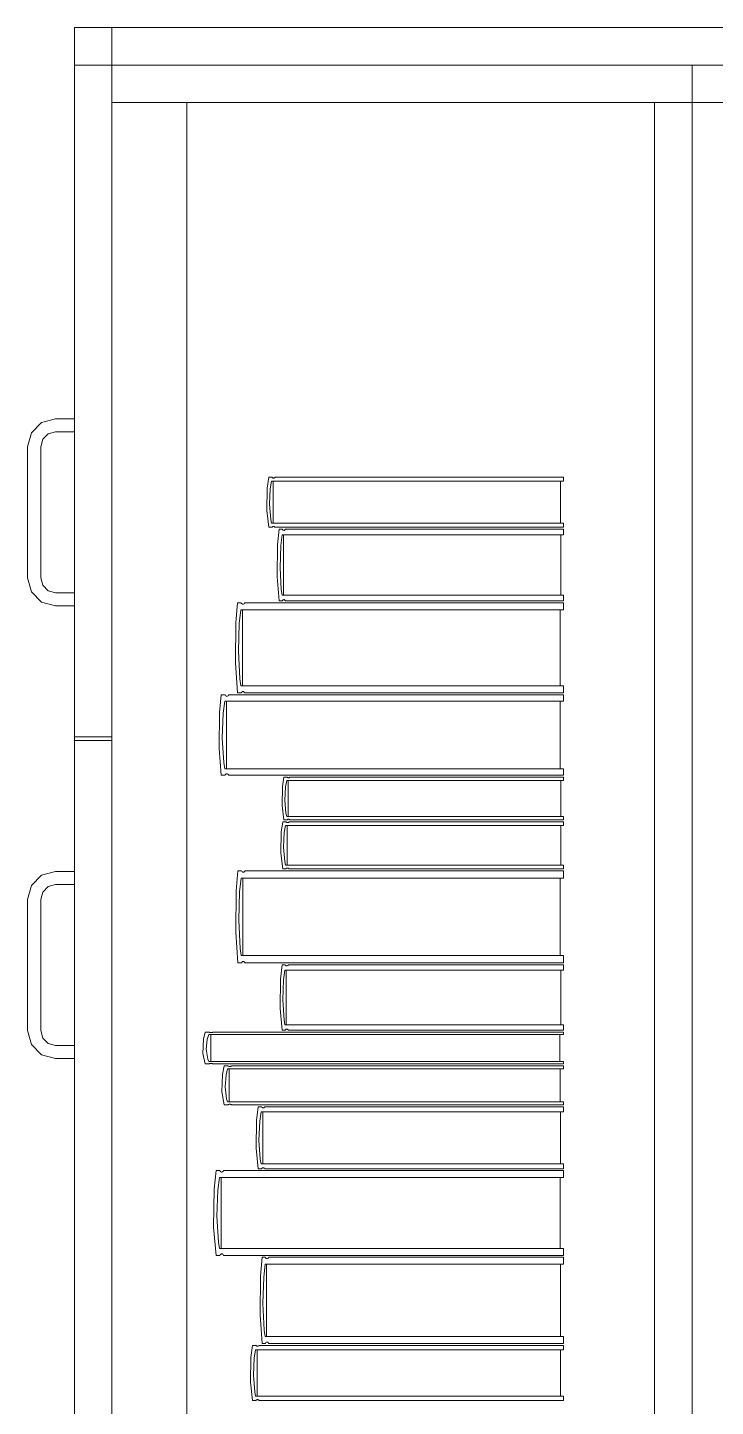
# Model space of a CAD drawing. Header units: inches. Extents: x -38 to 5698, y -33 to 92.
# Drawn here: x 12.295 to 12.662, y 33.108 to 33.845 of the extents above; entities that cross this region are included whole.
import ezdxf

# ---------------------------------------------------------------- set-up
doc = ezdxf.new("R2010")
doc.units = ezdxf.units.IN
doc.header["$MEASUREMENT"] = 0
doc.layers.add('Interior - Mobiliario', color=7, linetype='Continuous')

msp = doc.modelspace()

# ---------------------------------------------------------------- linework, layer by layer
at = {"layer": 'Interior - Mobiliario', "color": 175, "linetype": 'Continuous', "lineweight": 13}
for p, q in [((12.31998, 33.84495), (12.66998, 33.84495)), ((12.31998, 33.82495), (12.31998, 33.84495)), ((12.66998, 33.84495), (12.31998, 33.84495)), ((12.31998, 33.84495), (12.31998, 33.82495)), ((12.31998, 33.84495), (12.66998, 33.84495)), ((12.31998, 32.34495), (12.31998, 33.84495)), ((12.66998, 33.84495), (12.33998, 33.84495)), ((12.33998, 33.84495), (12.33998, 33.80495)), ((12.31998, 33.82495), (12.66998, 33.82495)), ((12.31998, 33.82495), (12.66998, 33.82495)), ((12.66998, 33.82495), (12.31998, 33.82495)), ((12.31998, 33.82495), (12.31998, 32.36495)), ((12.64998, 33.82495), (12.31998, 33.82495)), ((12.31998, 33.82495), (12.31998, 32.36495)), ((12.31998, 33.82495), (12.31998, 33.46595)), ((12.31998, 33.82495), (12.33998, 33.82495)), ((12.64998, 33.82495), (12.33998, 33.82495)), ((12.33998, 33.82495), (12.33998, 32.36495)), ((12.64998, 33.82495), (12.33998, 33.82495)), ((12.33998, 33.82495), (12.33998, 32.36495)), ((12.64998, 33.82495), (12.33998, 33.82495)), ((12.33998, 33.82495), (12.33998, 32.36495)), ((12.33998, 33.82495), (12.33998, 33.46595)), ((12.64998, 32.36495), (12.64998, 33.82495)), ((12.64998, 33.82495), (12.66998, 33.82495)), ((12.64998, 32.36495), (12.64998, 33.82495)), ((12.66998, 33.82495), (12.64998, 33.82495)), ((12.64998, 33.82495), (12.64998, 32.36495)), ((12.64998, 32.36495), (12.64998, 33.82495)), ((12.64998, 32.36495), (12.64998, 33.82495)), ((12.64998, 32.36495), (12.64998, 33.82495)), ((12.37998, 33.80495), (12.33998, 33.80495)), ((12.33998, 33.80495), (12.33998, 32.38495)), ((12.62998, 33.80495), (12.37998, 33.80495)), ((12.37998, 32.38495), (12.37998, 33.80495)), ((12.66998, 33.80495), (12.62998, 33.80495)), ((12.62998, 33.80495), (12.62998, 32.38495)), ((12.29699, 33.62845), (12.30248, 33.63394)), ((12.30248, 33.63394), (12.30998, 33.63595)), ((12.30998, 33.63595), (12.31998, 33.63595)), ((12.31998, 33.63595), (12.31998, 33.62895)), ((12.29498, 33.62095), (12.29699, 33.62845)), ((12.30305, 33.62495), (12.30198, 33.62095)), ((12.30598, 33.62788), (12.30305, 33.62495)), ((12.30998, 33.62895), (12.30598, 33.62788)), ((12.31998, 33.62895), (12.30998, 33.62895)), ((12.29498, 33.55095), (12.29498, 33.62095)), ((12.30198, 33.62095), (12.30198, 33.55095)), ((12.42381, 33.60468), (12.42294, 33.59881)), ((12.42552, 33.60468), (12.42381, 33.60468)), ((12.42466, 33.59853), (12.42538, 33.60254)), ((12.42538, 33.60254), (12.58132, 33.60254)), ((12.42561, 33.60458), (12.42552, 33.60468)), ((12.4258, 33.60441), (12.42561, 33.60458)), ((12.42602, 33.6043), (12.4258, 33.60441)), ((12.42625, 33.60424), (12.42602, 33.6043)), ((12.42617, 33.60254), (12.42617, 33.58005)), ((12.42648, 33.60423), (12.42625, 33.60424)), ((12.42671, 33.60428), (12.42648, 33.60423)), ((12.42693, 33.60438), (12.42671, 33.60428)), ((12.42713, 33.60454), (12.42693, 33.60438)), ((12.42726, 33.60468), (12.42713, 33.60454)), ((12.58132, 33.60468), (12.42726, 33.60468)), ((12.57975, 33.58005), (12.57975, 33.60254)), ((12.58132, 33.60254), (12.58132, 33.60468)), ((12.42294, 33.59881), (12.42275, 33.58683)), ((12.42426, 33.59029), (12.42466, 33.59853)), ((12.42275, 33.58683), (12.42381, 33.57791)), ((12.42491, 33.58208), (12.42426, 33.59029)), ((12.42538, 33.58005), (12.42491, 33.58208)), ((12.58132, 33.58005), (12.42538, 33.58005)), ((12.58132, 33.57791), (12.58132, 33.58005)), ((12.42381, 33.57791), (12.42552, 33.57791)), ((12.42552, 33.57791), (12.42565, 33.57805)), ((12.42565, 33.57805), (12.42585, 33.5782)), ((12.42585, 33.5782), (12.42607, 33.57831)), ((12.42607, 33.57831), (12.4263, 33.57835)), ((12.4263, 33.57835), (12.42653, 33.57835)), ((12.42653, 33.57835), (12.42676, 33.57829)), ((12.42676, 33.57829), (12.42698, 33.57817)), ((12.42698, 33.57817), (12.42717, 33.57801)), ((12.42717, 33.57801), (12.42726, 33.57791)), ((12.42726, 33.57791), (12.58132, 33.57791)), ((12.42942, 33.57691), (12.42859, 33.56851)), ((12.43107, 33.57691), (12.42942, 33.57691)), ((12.43024, 33.56811), (12.43094, 33.57384)), ((12.43094, 33.57384), (12.58132, 33.57384)), ((12.43115, 33.57676), (12.43107, 33.57691)), ((12.43135, 33.57653), (12.43115, 33.57676)), ((12.43156, 33.57636), (12.43135, 33.57653)), ((12.43177, 33.57628), (12.43156, 33.57636)), ((12.4317, 33.57384), (12.4317, 33.54168)), ((12.432, 33.57627), (12.43177, 33.57628)), ((12.43222, 33.57634), (12.432, 33.57627)), ((12.43243, 33.57648), (12.43222, 33.57634)), ((12.43263, 33.5767), (12.43243, 33.57648)), ((12.43275, 33.57691), (12.43263, 33.5767)), ((12.58132, 33.57691), (12.43275, 33.57691)), ((12.5798, 33.54168), (12.5798, 33.57384)), ((12.58132, 33.57384), (12.58132, 33.57691)), ((12.42859, 33.56851), (12.4284, 33.55138)), ((12.42985, 33.55632), (12.43024, 33.56811)), ((12.29699, 33.54345), (12.29498, 33.55095)), ((12.30198, 33.55095), (12.30305, 33.54695)), ((12.4284, 33.55138), (12.42942, 33.53861)), ((12.43049, 33.54458), (12.42985, 33.55632)), ((12.30248, 33.53796), (12.29699, 33.54345)), ((12.30305, 33.54695), (12.30598, 33.54402)), ((12.30598, 33.54402), (12.30998, 33.54295)), ((12.30998, 33.54295), (12.31998, 33.54295)), ((12.31998, 33.54295), (12.31998, 33.53595)), ((12.43094, 33.54168), (12.43049, 33.54458)), ((12.30998, 33.53595), (12.30248, 33.53796)), ((12.31998, 33.53595), (12.30998, 33.53595)), ((12.40715, 33.53761), (12.4062, 33.52703)), ((12.40905, 33.53761), (12.40715, 33.53761)), ((12.40914, 33.53742), (12.40905, 33.53761)), ((12.40936, 33.53713), (12.40914, 33.53742)), ((12.4096, 33.53693), (12.40936, 33.53713)), ((12.40985, 33.53682), (12.4096, 33.53693)), ((12.41011, 33.5368), (12.40985, 33.53682)), ((12.41036, 33.53689), (12.41011, 33.5368)), ((12.41061, 33.53708), (12.41036, 33.53689)), ((12.41083, 33.53735), (12.41061, 33.53708)), ((12.41097, 33.53761), (12.41083, 33.53735)), ((12.58132, 33.53761), (12.41097, 33.53761)), ((12.42942, 33.53861), (12.43107, 33.53861)), ((12.58132, 33.54168), (12.43094, 33.54168)), ((12.43107, 33.53861), (12.43119, 33.53882)), ((12.43119, 33.53882), (12.43139, 33.53904)), ((12.43139, 33.53904), (12.4316, 33.53918)), ((12.4316, 33.53918), (12.43182, 33.53925)), ((12.43182, 33.53925), (12.43205, 33.53924)), ((12.43205, 33.53924), (12.43227, 33.53916)), ((12.43227, 33.53916), (12.43248, 33.53899)), ((12.43248, 33.53899), (12.43267, 33.53876)), ((12.43267, 33.53876), (12.43275, 33.53861)), ((12.43275, 33.53861), (12.58132, 33.53861)), ((12.58132, 33.53861), (12.58132, 33.54168)), ((12.58132, 33.53375), (12.58132, 33.53761)), ((12.40809, 33.52652), (12.40889, 33.53375)), ((12.40889, 33.53375), (12.58132, 33.53375)), ((12.40976, 33.53375), (12.40976, 33.49321)), ((12.57958, 33.49321), (12.57958, 33.53375)), ((12.4062, 33.52703), (12.40598, 33.50544)), ((12.40765, 33.51167), (12.40809, 33.52652)), ((12.40598, 33.50544), (12.40715, 33.48935)), ((12.40838, 33.49687), (12.40765, 33.51167)), ((12.40889, 33.49321), (12.40838, 33.49687)), ((12.58132, 33.49321), (12.40889, 33.49321)), ((12.58132, 33.48935), (12.58132, 33.49321)), ((12.39849, 33.48835), (12.39749, 33.47894)), ((12.40048, 33.48835), (12.39849, 33.48835)), ((12.39948, 33.47849), (12.40032, 33.48492)), ((12.40032, 33.48492), (12.58132, 33.48492)), ((12.40058, 33.48818), (12.40048, 33.48835)), ((12.40081, 33.48792), (12.40058, 33.48818)), ((12.40106, 33.48774), (12.40081, 33.48792)), ((12.40133, 33.48764), (12.40106, 33.48774)), ((12.40123, 33.48492), (12.40123, 33.44887)), ((12.4016, 33.48763), (12.40133, 33.48764)), ((12.40186, 33.48771), (12.4016, 33.48763)), ((12.40212, 33.48787), (12.40186, 33.48771)), ((12.40235, 33.48812), (12.40212, 33.48787)), ((12.4025, 33.48835), (12.40235, 33.48812)), ((12.58132, 33.48835), (12.4025, 33.48835)), ((12.40715, 33.48935), (12.40905, 33.48935)), ((12.40905, 33.48935), (12.40919, 33.48961)), ((12.40919, 33.48961), (12.40941, 33.48988)), ((12.40941, 33.48988), (12.40966, 33.49007)), ((12.40966, 33.49007), (12.40991, 33.49016)), ((12.40991, 33.49016), (12.41017, 33.49014)), ((12.41017, 33.49014), (12.41042, 33.49003)), ((12.41042, 33.49003), (12.41066, 33.48983)), ((12.41066, 33.48983), (12.41088, 33.48954)), ((12.41088, 33.48954), (12.41097, 33.48935)), ((12.41097, 33.48935), (12.58132, 33.48935)), ((12.57949, 33.44887), (12.57949, 33.48492)), ((12.58132, 33.48492), (12.58132, 33.48835)), ((12.39749, 33.47894), (12.39726, 33.45974)), ((12.39901, 33.46528), (12.39948, 33.47849)), ((12.31998, 33.46595), (12.33998, 33.46595)), ((12.31998, 33.10495), (12.31998, 33.46395)), ((12.31998, 33.46395), (12.33998, 33.46395)), ((12.33998, 33.10495), (12.33998, 33.46395)), ((12.39978, 33.45212), (12.39901, 33.46528)), ((12.39726, 33.45974), (12.39849, 33.44543)), ((12.40032, 33.44887), (12.39978, 33.45212)), ((12.58132, 33.44887), (12.40032, 33.44887)), ((12.58132, 33.44543), (12.58132, 33.44887)), ((12.39849, 33.44543), (12.40048, 33.44543)), ((12.40048, 33.44543), (12.40063, 33.44566)), ((12.40063, 33.44566), (12.40086, 33.44591)), ((12.40086, 33.44591), (12.40112, 33.44607)), ((12.40112, 33.44607), (12.40138, 33.44615)), ((12.40138, 33.44615), (12.40165, 33.44614)), ((12.40165, 33.44614), (12.40192, 33.44604)), ((12.40192, 33.44604), (12.40217, 33.44586)), ((12.40217, 33.44586), (12.4024, 33.4456)), ((12.4024, 33.4456), (12.4025, 33.44543)), ((12.4025, 33.44543), (12.58132, 33.44543)), ((12.43115, 33.4394), (12.43096, 33.42915)), ((12.43197, 33.44443), (12.43115, 33.4394)), ((12.43359, 33.44443), (12.43197, 33.44443)), ((12.43239, 33.4321), (12.43277, 33.43916)), ((12.43277, 33.43916), (12.43346, 33.4426)), ((12.43346, 33.4426), (12.58132, 33.4426)), ((12.43367, 33.44434), (12.43359, 33.44443)), ((12.43386, 33.4442), (12.43367, 33.44434)), ((12.43407, 33.44411), (12.43386, 33.4442)), ((12.43428, 33.44405), (12.43407, 33.44411)), ((12.43421, 33.4426), (12.43421, 33.42333)), ((12.4345, 33.44405), (12.43428, 33.44405)), ((12.43472, 33.44409), (12.4345, 33.44405)), ((12.43493, 33.44418), (12.43472, 33.44409)), ((12.43512, 33.44431), (12.43493, 33.44418)), ((12.43524, 33.44443), (12.43512, 33.44431)), ((12.58132, 33.44443), (12.43524, 33.44443)), ((12.57983, 33.42333), (12.57983, 33.4426)), ((12.58132, 33.4426), (12.58132, 33.44443)), ((12.43302, 33.42507), (12.43239, 33.4321)), ((12.43096, 33.42915), (12.43197, 33.4215)), ((12.43346, 33.42333), (12.43302, 33.42507)), ((12.43134, 33.4205), (12.43052, 33.41499)), ((12.43297, 33.4205), (12.43134, 33.4205)), ((12.43197, 33.4215), (12.43359, 33.4215)), ((12.43215, 33.41473), (12.43284, 33.41849)), ((12.43284, 33.41849), (12.58132, 33.41849)), ((12.43306, 33.4204), (12.43297, 33.4205)), ((12.43325, 33.42025), (12.43306, 33.4204)), ((12.43345, 33.42014), (12.43325, 33.42025)), ((12.43367, 33.42008), (12.43345, 33.42014)), ((12.58132, 33.42333), (12.43346, 33.42333)), ((12.43359, 33.4215), (12.43371, 33.42162)), ((12.43359, 33.41849), (12.43359, 33.39739)), ((12.43389, 33.42008), (12.43367, 33.42008)), ((12.43371, 33.42162), (12.43391, 33.42175)), ((12.43411, 33.42012), (12.43389, 33.42008)), ((12.43391, 33.42175), (12.43411, 33.42184)), ((12.43411, 33.42184), (12.43433, 33.42188)), ((12.43432, 33.42022), (12.43411, 33.42012)), ((12.43451, 33.42036), (12.43432, 33.42022)), ((12.43433, 33.42188), (12.43455, 33.42188)), ((12.43463, 33.4205), (12.43451, 33.42036)), ((12.43455, 33.42188), (12.43477, 33.42182)), ((12.58132, 33.4205), (12.43463, 33.4205)), ((12.43477, 33.42182), (12.43497, 33.42173)), ((12.43497, 33.42173), (12.43516, 33.42159)), ((12.43516, 33.42159), (12.43524, 33.4215)), ((12.43524, 33.4215), (12.58132, 33.4215)), ((12.57982, 33.39739), (12.57982, 33.41849)), ((12.58132, 33.4215), (12.58132, 33.42333)), ((12.58132, 33.41849), (12.58132, 33.4205)), ((12.43052, 33.41499), (12.43034, 33.40376)), ((12.43177, 33.407), (12.43215, 33.41473)), ((12.43034, 33.40376), (12.43134, 33.39538)), ((12.4324, 33.39929), (12.43177, 33.407)), ((12.43134, 33.39538), (12.43297, 33.39538)), ((12.43284, 33.39739), (12.4324, 33.39929)), ((12.58132, 33.39739), (12.43284, 33.39739)), ((12.43297, 33.39538), (12.4331, 33.39551)), ((12.4331, 33.39551), (12.43329, 33.39566)), ((12.43329, 33.39566), (12.4335, 33.39575)), ((12.4335, 33.39575), (12.43372, 33.3958)), ((12.43372, 33.3958), (12.43394, 33.39579)), ((12.43394, 33.39579), (12.43416, 33.39574)), ((12.43416, 33.39574), (12.43436, 33.39563)), ((12.43436, 33.39563), (12.43455, 33.39548)), ((12.43455, 33.39548), (12.43463, 33.39538)), ((12.43463, 33.39538), (12.58132, 33.39538)), ((12.58132, 33.39538), (12.58132, 33.39739)), ((12.30248, 33.39194), (12.29699, 33.38645)), ((12.30998, 33.39395), (12.30248, 33.39194)), ((12.31998, 33.39395), (12.30998, 33.39395)), ((12.31998, 33.38695), (12.31998, 33.39395)), ((12.40733, 33.39438), (12.40638, 33.38357)), ((12.40922, 33.39438), (12.40733, 33.39438)), ((12.40827, 33.38305), (12.40907, 33.39044)), ((12.40907, 33.39044), (12.58132, 33.39044)), ((12.40932, 33.39419), (12.40922, 33.39438)), ((12.40954, 33.39389), (12.40932, 33.39419)), ((12.40978, 33.39368), (12.40954, 33.39389)), ((12.41003, 33.39357), (12.40978, 33.39368)), ((12.40994, 33.39044), (12.40994, 33.34902)), ((12.41029, 33.39356), (12.41003, 33.39357)), ((12.41054, 33.39365), (12.41029, 33.39356)), ((12.41078, 33.39383), (12.41054, 33.39365)), ((12.41101, 33.39412), (12.41078, 33.39383)), ((12.41115, 33.39438), (12.41101, 33.39412)), ((12.58132, 33.39438), (12.41115, 33.39438)), ((12.57958, 33.34902), (12.57958, 33.39044)), ((12.58132, 33.39044), (12.58132, 33.39438)), ((12.29699, 33.38645), (12.29498, 33.37895)), ((12.30198, 33.37895), (12.30305, 33.38295)), ((12.30305, 33.38295), (12.30598, 33.38588)), ((12.30598, 33.38588), (12.30998, 33.38695)), ((12.30998, 33.38695), (12.31998, 33.38695)), ((12.40638, 33.38357), (12.40616, 33.36152)), ((12.40783, 33.36788), (12.40827, 33.38305)), ((12.29498, 33.37895), (12.29498, 33.30895)), ((12.30198, 33.30895), (12.30198, 33.37895)), ((12.40856, 33.35276), (12.40783, 33.36788)), ((12.40616, 33.36152), (12.40733, 33.34507)), ((12.40907, 33.34902), (12.40856, 33.35276)), ((12.40733, 33.34507), (12.40922, 33.34507)), ((12.58132, 33.34902), (12.40907, 33.34902)), ((12.40922, 33.34507), (12.40937, 33.34534)), ((12.40937, 33.34534), (12.40959, 33.34562)), ((12.40959, 33.34562), (12.40983, 33.34581)), ((12.40983, 33.34581), (12.41009, 33.3459)), ((12.41009, 33.3459), (12.41034, 33.34589)), ((12.41034, 33.34589), (12.4106, 33.34577)), ((12.4106, 33.34577), (12.41083, 33.34557)), ((12.41083, 33.34557), (12.41105, 33.34527)), ((12.41105, 33.34527), (12.41115, 33.34507)), ((12.41115, 33.34507), (12.58132, 33.34507)), ((12.43097, 33.34407), (12.43014, 33.33641)), ((12.4326, 33.34407), (12.43097, 33.34407)), ((12.43268, 33.34394), (12.4326, 33.34407)), ((12.43287, 33.34373), (12.43268, 33.34394)), ((12.43308, 33.34358), (12.43287, 33.34373)), ((12.4333, 33.3435), (12.43308, 33.34358)), ((12.43352, 33.34349), (12.4333, 33.3435)), ((12.43374, 33.34355), (12.43352, 33.34349)), ((12.43395, 33.34369), (12.43374, 33.34355)), ((12.43414, 33.34389), (12.43395, 33.34369)), ((12.43427, 33.34407), (12.43414, 33.34389)), ((12.58132, 33.34407), (12.43427, 33.34407)), ((12.58132, 33.34507), (12.58132, 33.34902)), ((12.58132, 33.34128), (12.58132, 33.34407)), ((12.43014, 33.33641), (12.42996, 33.32079)), ((12.4314, 33.3253), (12.43178, 33.33605)), ((12.43178, 33.33605), (12.43247, 33.34128)), ((12.43247, 33.34128), (12.58132, 33.34128)), ((12.43322, 33.34128), (12.43322, 33.31194)), ((12.57982, 33.31194), (12.57982, 33.34128)), ((12.43202, 33.31459), (12.4314, 33.3253)), ((12.42996, 33.32079), (12.43097, 33.30915)), ((12.43247, 33.31194), (12.43202, 33.31459)), ((12.29498, 33.30895), (12.29699, 33.30145)), ((12.30305, 33.30495), (12.30198, 33.30895)), ((12.38993, 33.30815), (12.38889, 33.30441)), ((12.39201, 33.30815), (12.38993, 33.30815)), ((12.39097, 33.30423), (12.39185, 33.30678)), ((12.39185, 33.30678), (12.58132, 33.30678)), ((12.39212, 33.30808), (12.39201, 33.30815)), ((12.39236, 33.30798), (12.39212, 33.30808)), ((12.39263, 33.3079), (12.39236, 33.30798)), ((12.3929, 33.30786), (12.39263, 33.3079)), ((12.3928, 33.30678), (12.3928, 33.29246)), ((12.39318, 33.30786), (12.3929, 33.30786)), ((12.39346, 33.30789), (12.39318, 33.30786)), ((12.39373, 33.30796), (12.39346, 33.30789)), ((12.39398, 33.30805), (12.39373, 33.30796)), ((12.39413, 33.30815), (12.39398, 33.30805)), ((12.58132, 33.30815), (12.39413, 33.30815)), ((12.43097, 33.30915), (12.4326, 33.30915)), ((12.58132, 33.31194), (12.43247, 33.31194)), ((12.4326, 33.30915), (12.43272, 33.30933)), ((12.43272, 33.30933), (12.43292, 33.30953)), ((12.43292, 33.30953), (12.43313, 33.30967)), ((12.43313, 33.30967), (12.43335, 33.30973)), ((12.43335, 33.30973), (12.43357, 33.30972)), ((12.43357, 33.30972), (12.43379, 33.30964)), ((12.43379, 33.30964), (12.43399, 33.30949)), ((12.43399, 33.30949), (12.43418, 33.30928)), ((12.43418, 33.30928), (12.43427, 33.30915)), ((12.43427, 33.30915), (12.58132, 33.30915)), ((12.57941, 33.29246), (12.57941, 33.30678)), ((12.58132, 33.30915), (12.58132, 33.31194)), ((12.58132, 33.30678), (12.58132, 33.30815)), ((12.29699, 33.30145), (12.30248, 33.29596)), ((12.30598, 33.30202), (12.30305, 33.30495)), ((12.30998, 33.30095), (12.30598, 33.30202)), ((12.31998, 33.30095), (12.30998, 33.30095)), ((12.31998, 33.29395), (12.31998, 33.30095)), ((12.38889, 33.30441), (12.38865, 33.29678)), ((12.39048, 33.29898), (12.39097, 33.30423)), ((12.39128, 33.29375), (12.39048, 33.29898)), ((12.30248, 33.29596), (12.30998, 33.29395)), ((12.30998, 33.29395), (12.31998, 33.29395)), ((12.38865, 33.29678), (12.38993, 33.29109)), ((12.39185, 33.29246), (12.39128, 33.29375)), ((12.58132, 33.29246), (12.39185, 33.29246)), ((12.58132, 33.29109), (12.58132, 33.29246)), ((12.38993, 33.29109), (12.39201, 33.29109)), ((12.39201, 33.29109), (12.39217, 33.29118)), ((12.39217, 33.29118), (12.39242, 33.29128)), ((12.39242, 33.29128), (12.39269, 33.29135)), ((12.39269, 33.29135), (12.39296, 33.29138)), ((12.39296, 33.29138), (12.39325, 33.29137)), ((12.39325, 33.29137), (12.39352, 33.29133)), ((12.39352, 33.29133), (12.39379, 33.29126)), ((12.39379, 33.29126), (12.39403, 33.29116)), ((12.39403, 33.29116), (12.39413, 33.29109)), ((12.39413, 33.29109), (12.58132, 33.29109)), ((12.39906, 33.28551), (12.39883, 33.27618)), ((12.40005, 33.29009), (12.39906, 33.28551)), ((12.40202, 33.29009), (12.40005, 33.29009)), ((12.40057, 33.27887), (12.40103, 33.2853)), ((12.40103, 33.2853), (12.40186, 33.28842)), ((12.40186, 33.28842), (12.58132, 33.28842)), ((12.40212, 33.29001), (12.40202, 33.29009)), ((12.40235, 33.28988), (12.40212, 33.29001)), ((12.4026, 33.28979), (12.40235, 33.28988)), ((12.40286, 33.28975), (12.4026, 33.28979)), ((12.40277, 33.28842), (12.40277, 33.27089)), ((12.40313, 33.28974), (12.40286, 33.28975)), ((12.40339, 33.28978), (12.40313, 33.28974)), ((12.40365, 33.28986), (12.40339, 33.28978)), ((12.40388, 33.28998), (12.40365, 33.28986)), ((12.40403, 33.29009), (12.40388, 33.28998)), ((12.58132, 33.29009), (12.40403, 33.29009)), ((12.57951, 33.27089), (12.57951, 33.28842)), ((12.58132, 33.28842), (12.58132, 33.29009)), ((12.40133, 33.27248), (12.40057, 33.27887)), ((12.39883, 33.27618), (12.40005, 33.26923)), ((12.40186, 33.27089), (12.40133, 33.27248)), ((12.58132, 33.27089), (12.40186, 33.27089)), ((12.40217, 33.26934), (12.4024, 33.26946)), ((12.4024, 33.26946), (12.40266, 33.26954)), ((12.40266, 33.26954), (12.40292, 33.26957)), ((12.40292, 33.26957), (12.40319, 33.26957)), ((12.40319, 33.26957), (12.40345, 33.26952)), ((12.40345, 33.26952), (12.4037, 33.26943)), ((12.4037, 33.26943), (12.40393, 33.26931)), ((12.58132, 33.26923), (12.58132, 33.27089)), ((12.40005, 33.26923), (12.40202, 33.26923)), ((12.40202, 33.26923), (12.40217, 33.26934)), ((12.40393, 33.26931), (12.40403, 33.26923)), ((12.40403, 33.26923), (12.58132, 33.26923)), ((12.41816, 33.26823), (12.41726, 33.26096)), ((12.41993, 33.26823), (12.41816, 33.26823)), ((12.41904, 33.26061), (12.41979, 33.26557)), ((12.41979, 33.26557), (12.58132, 33.26557)), ((12.42002, 33.2681), (12.41993, 33.26823)), ((12.42023, 33.2679), (12.42002, 33.2681)), ((12.42045, 33.26775), (12.42023, 33.2679)), ((12.42069, 33.26768), (12.42045, 33.26775)), ((12.4206, 33.26557), (12.4206, 33.23775)), ((12.42093, 33.26767), (12.42069, 33.26768)), ((12.42117, 33.26773), (12.42093, 33.26767)), ((12.42139, 33.26786), (12.42117, 33.26773)), ((12.4216, 33.26805), (12.42139, 33.26786)), ((12.42174, 33.26823), (12.4216, 33.26805)), ((12.58132, 33.26823), (12.42174, 33.26823)), ((12.57969, 33.23775), (12.57969, 33.26557)), ((12.58132, 33.26557), (12.58132, 33.26823)), ((12.41726, 33.26096), (12.41706, 33.24614)), ((12.41862, 33.25042), (12.41904, 33.26061)), ((12.4193, 33.24026), (12.41862, 33.25042)), ((12.41706, 33.24614), (12.41816, 33.23509)), ((12.41979, 33.23775), (12.4193, 33.24026)), ((12.39565, 33.23409), (12.39463, 33.22417)), ((12.39767, 33.23409), (12.39565, 33.23409)), ((12.39777, 33.23392), (12.39767, 33.23409)), ((12.39801, 33.23364), (12.39777, 33.23392)), ((12.39826, 33.23345), (12.39801, 33.23364)), ((12.39853, 33.23335), (12.39826, 33.23345)), ((12.3988, 33.23334), (12.39853, 33.23335)), ((12.39907, 33.23342), (12.3988, 33.23334)), ((12.39933, 33.23359), (12.39907, 33.23342)), ((12.39957, 33.23385), (12.39933, 33.23359)), ((12.39972, 33.23409), (12.39957, 33.23385)), ((12.58132, 33.23409), (12.39972, 33.23409)), ((12.41816, 33.23509), (12.41993, 33.23509)), ((12.58132, 33.23775), (12.41979, 33.23775)), ((12.41993, 33.23509), (12.42006, 33.23527)), ((12.42006, 33.23527), (12.42028, 33.23546)), ((12.42028, 33.23546), (12.4205, 33.23559)), ((12.4205, 33.23559), (12.42074, 33.23565)), ((12.42074, 33.23565), (12.42098, 33.23564)), ((12.42098, 33.23564), (12.42122, 33.23557)), ((12.42122, 33.23557), (12.42144, 33.23542)), ((12.42144, 33.23542), (12.42165, 33.23522)), ((12.42165, 33.23522), (12.42174, 33.23509)), ((12.42174, 33.23509), (12.58132, 33.23509)), ((12.58132, 33.23509), (12.58132, 33.23775)), ((12.58132, 33.23047), (12.58132, 33.23409)), ((12.39665, 33.22369), (12.39751, 33.23047)), ((12.39751, 33.23047), (12.58132, 33.23047)), ((12.39843, 33.23047), (12.39843, 33.19245)), ((12.57947, 33.19245), (12.57947, 33.23047)), ((12.39463, 33.22417), (12.3944, 33.20392)), ((12.39618, 33.20976), (12.39665, 33.22369)), ((12.3944, 33.20392), (12.39565, 33.18883)), ((12.39696, 33.19588), (12.39618, 33.20976)), ((12.39751, 33.19245), (12.39696, 33.19588)), ((12.39565, 33.18883), (12.39767, 33.18883)), ((12.58132, 33.19245), (12.39751, 33.19245)), ((12.39767, 33.18883), (12.39782, 33.18907)), ((12.39782, 33.18907), (12.39806, 33.18933)), ((12.39806, 33.18933), (12.39832, 33.1895)), ((12.39832, 33.1895), (12.39859, 33.18959)), ((12.39859, 33.18959), (12.39886, 33.18958)), ((12.39886, 33.18958), (12.39913, 33.18947)), ((12.39913, 33.18947), (12.39939, 33.18928)), ((12.39939, 33.18928), (12.39962, 33.18901)), ((12.39962, 33.18901), (12.39972, 33.18883)), ((12.39972, 33.18883), (12.58132, 33.18883)), ((12.58132, 33.18883), (12.58132, 33.19245)), ((12.42026, 33.18783), (12.41938, 33.17772)), ((12.42202, 33.18783), (12.42026, 33.18783)), ((12.42114, 33.17724), (12.42188, 33.18414)), ((12.42188, 33.18414), (12.58132, 33.18414)), ((12.4221, 33.18765), (12.42202, 33.18783)), ((12.42231, 33.18737), (12.4221, 33.18765)), ((12.42253, 33.18718), (12.42231, 33.18737)), ((12.42276, 33.18707), (12.42253, 33.18718)), ((12.42268, 33.18414), (12.42268, 33.14542)), ((12.423, 33.18706), (12.42276, 33.18707)), ((12.42323, 33.18714), (12.423, 33.18706)), ((12.42346, 33.18732), (12.42323, 33.18714)), ((12.42367, 33.18758), (12.42346, 33.18732)), ((12.4238, 33.18783), (12.42367, 33.18758)), ((12.58132, 33.18783), (12.4238, 33.18783)), ((12.57971, 33.14542), (12.57971, 33.18414)), ((12.58132, 33.18414), (12.58132, 33.18783)), ((12.41938, 33.17772), (12.41918, 33.1571)), ((12.42073, 33.16305), (12.42114, 33.17724)), ((12.4214, 33.14891), (12.42073, 33.16305)), ((12.41918, 33.1571), (12.42026, 33.14173)), ((12.42188, 33.14542), (12.4214, 33.14891)), ((12.58132, 33.14542), (12.42188, 33.14542)), ((12.58132, 33.14173), (12.58132, 33.14542)), ((12.41517, 33.14073), (12.41426, 33.13426)), ((12.41698, 33.14073), (12.41517, 33.14073)), ((12.41607, 33.13395), (12.41683, 33.13837)), ((12.41683, 33.13837), (12.58132, 33.13837)), ((12.41707, 33.14062), (12.41698, 33.14073)), ((12.41728, 33.14044), (12.41707, 33.14062)), ((12.41751, 33.14031), (12.41728, 33.14044)), ((12.41775, 33.14024), (12.41751, 33.14031)), ((12.41766, 33.13837), (12.41766, 33.11359)), ((12.41799, 33.14024), (12.41775, 33.14024)), ((12.41823, 33.14029), (12.41799, 33.14024)), ((12.41847, 33.1404), (12.41823, 33.14029)), ((12.41868, 33.14057), (12.41847, 33.1404)), ((12.41882, 33.14073), (12.41868, 33.14057)), ((12.58132, 33.14073), (12.41882, 33.14073)), ((12.42026, 33.14173), (12.42202, 33.14173)), ((12.42202, 33.14173), (12.42215, 33.14198)), ((12.42215, 33.14198), (12.42236, 33.14224)), ((12.42236, 33.14224), (12.42258, 33.14242)), ((12.42258, 33.14242), (12.42282, 33.1425)), ((12.42282, 33.1425), (12.42305, 33.14249)), ((12.42305, 33.14249), (12.42329, 33.14238)), ((12.42329, 33.14238), (12.42351, 33.14219)), ((12.42351, 33.14219), (12.42371, 33.14191)), ((12.42371, 33.14191), (12.4238, 33.14173)), ((12.4238, 33.14173), (12.58132, 33.14173)), ((12.57966, 33.11359), (12.57966, 33.13837)), ((12.58132, 33.13837), (12.58132, 33.14073)), ((12.41426, 33.13426), (12.41405, 33.12106)), ((12.41565, 33.12487), (12.41607, 33.13395)), ((12.41634, 33.11582), (12.41565, 33.12487)), ((12.41405, 33.12106), (12.41517, 33.11123)), ((12.41683, 33.11359), (12.41634, 33.11582)), ((12.41517, 33.11123), (12.41698, 33.11123)), ((12.58132, 33.11359), (12.41683, 33.11359)), ((12.41698, 33.11123), (12.41711, 33.11138)), ((12.41711, 33.11138), (12.41733, 33.11155)), ((12.41733, 33.11155), (12.41756, 33.11166)), ((12.41756, 33.11166), (12.4178, 33.11172)), ((12.4178, 33.11172), (12.41805, 33.11171)), ((12.41805, 33.11171), (12.41829, 33.11164)), ((12.41829, 33.11164), (12.41852, 33.11152)), ((12.41852, 33.11152), (12.41872, 33.11134)), ((12.41872, 33.11134), (12.41882, 33.11123)), ((12.41882, 33.11123), (12.58132, 33.11123)), ((12.58132, 33.11123), (12.58132, 33.11359))]:
    msp.add_line(p, q, dxfattribs=at)

doc.saveas('drawing.dxf')
